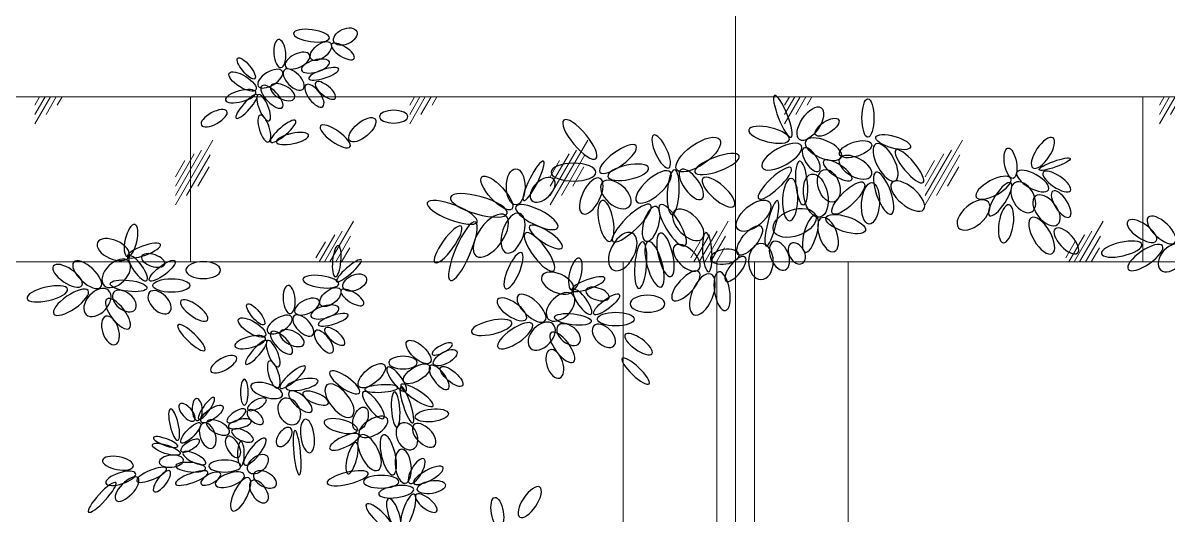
# Model space of a CAD drawing. Header units: millimetres. Extents: x 485872 to 486142, y -52344 to -52207.
# Drawn here: x 485939.709 to 485942.764, y -52335.494 to -52334.179 of the extents above; entities that cross this region are included whole.
import ezdxf

# ---------------------------------------------------------------- set-up
doc = ezdxf.new("R2010")
doc.units = ezdxf.units.MM
doc.header["$LTSCALE"] = 15
doc.linetypes.add('DASHDOTX2', pattern=[50.8, 25.4, -12.7, 0, -12.7])

# ---------------------------------------------------------------- blocks, each defined once
blk = doc.blocks.new('m4')
at = {"color": 116}
for centre, major_axis, ratio in [((1152935.21, 193995.72), (2.54, 1.16), 0.60828), ((1152929.78, 193992.49), (2.17, 1.76), 0.540694), ((1152913.2, 193988.64), (-1.89, 2.29), 0.318055), ((1152912.37, 193985.73), (-2.97, 1.84), 0.378486), ((1153038.59, 193976.35), (2.38, 3.55), 0.485521), ((1152938.99, 193975), (2.84, 2.39), 0.445277), ((1153013.67, 193969.46), (4.78, 3.36), 0.403503), ((1153048.64, 193970.67), (3.57, 1.15), 0.427525), ((1153083.08, 193967.54), (-0.56, 3.36), 0.38819), ((1153092.91, 193967.34), (3.45, 1.24), 0.180231), ((1152968.89, 193960.93), (-3.32, 3.59), 0.347589), ((1152894.52, 193943.63), (2.83, 2.19), 0.290128), ((1152896.55, 193940.34), (4.1, 0), 0.368132), ((1152937.31, 193940.99), (2.54, 1.16), 0.60828), ((1152931.88, 193937.76), (2.17, 1.76), 0.540694), ((1152915.3, 193933.92), (-1.89, 2.29), 0.318055), ((1152995.33, 193932.87), (4.1, 0), 0.368132), ((1152914.47, 193931), (-2.97, 1.84), 0.378486), ((1152951.49, 193925.55), (-2.57, 2.36), 0.439314), ((1152957.42, 193924.28), (2.57, 1.44), 0.440565), ((1152941.09, 193920.27), (2.84, 2.39), 0.445277), ((1152951.08, 193920.7), (2.87, 1.79), 0.453485)]:
    blk.add_ellipse(centre, major_axis=major_axis, ratio=ratio, dxfattribs=at)
at = {"color": 116, "extrusion": (0, 0, -1)}
for centre, major_axis, ratio in [((1152927.68, 193995.92), (-3.98, 0.54), 0.329118), ((1152920.64, 193991.95), (-0.26, 3.13), 0.42054), ((1152924.59, 193990.37), (2.68, 1.29), 0.508888), ((1152928.56, 193989.17), (3.1, 0.91), 0.409174), ((1152918.52, 193986.36), (2.67, 1.65), 0.480617), ((1152930.42, 193987.43), (3.32, 1.08), 0.270347), ((1153032.48, 193977.97), (-1.83, 4.63), 0.208689), ((1152917.2, 193975.27), (-0.93, 3), 0.360462), ((1152921.4, 193974.66), (2.77, 2.4), 0.257473), ((1153029.43, 193973.88), (-4.5, 1.08), 0.34686), ((1152923.48, 193973.04), (3.58, 0.78), 0.308968), ((1153005.43, 193970.15), (-1.69, 3.64), 0.329118), ((1153090.3, 193969.84), (2.23, 3.34), 0.399643), ((1152995.83, 193968.48), (4.02, 2.93), 0.322519), ((1153017.85, 193967.35), (4.92, 1.81), 0.306393), ((1152998.11, 193965.54), (4.53, 0.95), 0.34686), ((1152958.96, 193956.62), (-5.53, 2.15), 0.28625), ((1152964.9, 193958.17), (-6.3, 1.78), 0.302788), ((1153112.3, 193952.46), (-3.17, 2.17), 0.417809), ((1153116.66, 193952.7), (-2.98, 2.82), 0.437157), ((1152887.58, 193950.34), (0.83, 3.57), 0.360462), ((1153015.68, 193947.75), (-0.29, 4.36), 0.237905), ((1152883.63, 193948.33), (-3.51, 1.56), 0.540694), ((1152890.45, 193948.1), (3.7, 1.33), 0.264339), ((1152889.14, 193944.14), (-1.92, 2.71), 0.313033), ((1152933.31, 193945.77), (0.31, 3.48), 0.270347), ((1152873.47, 193942.51), (-3.17, 2.17), 0.417809), ((1152877.83, 193942.75), (-2.98, 2.82), 0.437157), ((1152884.3, 193943.04), (2.73, 2.7), 0.614425), ((1152936, 193943.63), (2.75, 2.43), 0.205978), ((1152929.78, 193941.19), (-3.98, 0.54), 0.329118), ((1152922.74, 193937.22), (-0.26, 3.13), 0.42054), ((1152926.7, 193935.65), (2.68, 1.29), 0.508888), ((1152930.66, 193934.45), (3.1, 0.91), 0.409174), ((1152932.53, 193932.71), (3.32, 1.08), 0.270347), ((1152920.62, 193931.64), (2.67, 1.65), 0.480617), ((1152956.76, 193926.22), (2.23, 1.16), 0.329118), ((1152919.3, 193920.54), (-0.93, 3), 0.360462), ((1152923.5, 193919.94), (2.77, 2.4), 0.257473), ((1152912.76, 193916.59), (0, 2.88), 0.294924), ((1152917.73, 193916.98), (-3.5, 1.08), 0.411957), ((1152925.58, 193918.32), (3.58, 0.78), 0.308968), ((1152943.22, 193917.42), (3.7, 0.22), 0.222639)]:
    blk.add_ellipse(centre, major_axis=major_axis, ratio=ratio, dxfattribs=at)
for centre, major_axis, ratio in [((1152934.67, 193992.42), (-2.5, 1.59), 0.381666), ((1152923.74, 193986.15), (-2.08, 2.12), 0.508888), ((1152918.9, 193982.32), (-2.3, 2.39), 0.398406), ((1152921.27, 193983.36), (-2.64, 1.35), 0.508888), ((1152928.34, 193982.57), (-1.87, 2.41), 0.432555), ((1152930.77, 193983.75), (-2.15, 1.78), 0.40552), ((1152911.96, 193982.46), (3.38, 0.88), 0.351451), ((1152913.28, 193980.18), (2.31, 2.62), 0.243312), ((1152917.06, 193979.9), (-1.21, 2.9), 0.330424), ((1152906.05, 193977.57), (2.84, 1.54), 0.409174), ((1152945.95, 193977.91), (3.16, 0), 0.447471), ((1152932.96, 193973.52), (-3.29, 2.33), 0.321494), ((1153032.24, 193969.01), (4.35, 2.42), 0.398406), ((1153041.49, 193970.67), (-4.01, 1.72), 0.454183), ((1153055.32, 193967.75), (-2.16, 4.09), 0.428474), ((1153038.78, 193968.34), (-1.69, 2.55), 0.432555), ((1153060.61, 193966.86), (-3.03, 3.61), 0.28036), ((1153036.63, 193963.14), (-0.42, 4.87), 0.270347), ((1153044.66, 193965.95), (-3.14, 2.06), 0.35208), ((1153048.6, 193966.65), (-3.53, 1.91), 0.517185), ((1153003.75, 193962.27), (3.74, 3.28), 0.398406), ((1153008.11, 193961.13), (0.28, 4.97), 0.265604), ((1153012.12, 193962.84), (-2.35, 3.26), 0.423152), ((1153018.17, 193961.11), (-3.46, 3.07), 0.367264), ((1153030.7, 193963.09), (3.61, 3.42), 0.265604), ((1153054.87, 193960.88), (-1.71, 4.67), 0.322519), ((1153079.29, 193962.1), (3.84, 2.08), 0.389299), ((1153088.02, 193963.58), (-3.5, 1.97), 0.399643), ((1153093.37, 193963.48), (-3.03, 2.07), 0.360462), ((1152995.36, 193960.6), (-3.04, 2.62), 0.587711), ((1153034.12, 193959.47), (0.2, 4.71), 0.360462), ((1153060.23, 193960.23), (-3.53, 2.99), 0.448878), ((1153080.78, 193959.55), (2.36, 3.67), 0.302788), ((1153085.91, 193959.98), (-1.89, 3.24), 0.628714), ((1153030.03, 193954.17), (1.24, 5.09), 0.180231), ((1153074.87, 193956.03), (3.33, 2.82), 0.540694), ((1153091.07, 193957.07), (-2.49, 3.15), 0.564202), ((1153094.34, 193958.45), (-1.84, 2.86), 0.415918), ((1152998.87, 193954.23), (4.2, 4.07), 0.274382), ((1153003.19, 193954.04), (1.14, 3.85), 0.423152), ((1153007.97, 193953.74), (-2.75, 4.56), 0.30137), ((1153011.45, 193953.83), (-3.07, 3.1), 0.540694), ((1153082.1, 193954.07), (0.65, 4.23), 0.375175), ((1152961.34, 193947.97), (2.78, 6.5), 0.240308), ((1152967.56, 193951.44), (3.26, 4.54), 0.490004), ((1153038.59, 193951.86), (1.16, 4.12), 0.331037), ((1153042.54, 193951.66), (-1.39, 3.77), 0.493677), ((1153090.02, 193951.43), (-2.34, 3.99), 0.428474), ((1152958.05, 193949.47), (2.91, 4.04), 0.265604), ((1152996.89, 193947.9), (2.14, 4.1), 0.571299), ((1153006.39, 193947.17), (-1.17, 4.84), 0.322519), ((1153095.49, 193950.27), (-2.49, 2.69), 0.437704), ((1153000.88, 193944.87), (0.42, 5.22), 0.252324), ((1153003.97, 193945.05), (-1.4, 5.05), 0.324416), ((1153011.08, 193946.52), (-2.69, 2.61), 0.528119), ((1153027.61, 193945.67), (0, 4.02), 0.681744), ((1153031.72, 193946.96), (-1.32, 3.14), 0.582286), ((1153035.56, 193947.48), (-1.25, 2.2), 0.671206), ((1153107.8, 193948.44), (4.51, 1.03), 0.326457), ((1153113.05, 193946.57), (3.81, 2.62), 0.34686), ((1153118.93, 193946.5), (2.49, 2.69), 0.643683), ((1152892.49, 193945.92), (-2.57, 0.85), 0.488369), ((1153021.93, 193944.03), (2.14, 2.65), 0.38819), ((1152903.63, 193943.76), (-3.84, 0), 0.49154), ((1153010.92, 193940.25), (2.9, 3.14), 0.397244), ((1153014.58, 193938.34), (1.9, 4.5), 0.482762), ((1153018.97, 193939.09), (-0.72, 4.31), 0.389299), ((1152868.97, 193938.49), (4.51, 1.03), 0.326457), ((1152874.22, 193936.62), (3.81, 2.62), 0.34686), ((1152880.1, 193936.55), (2.49, 2.69), 0.643683), ((1152886.09, 193936.9), (-2.37, 1.93), 0.617936), ((1152893.92, 193936.61), (-2.22, 2.22), 0.600771), ((1152936.77, 193937.69), (-2.5, 1.59), 0.381666), ((1152884.68, 193934.06), (-2.48, 3.27), 0.39114), ((1152901.62, 193934.78), (-2.97, 2.14), 0.360462), ((1153002.4, 193936.29), (-3.84, 0), 0.49154), ((1152925.85, 193931.43), (-2.08, 2.12), 0.508888), ((1152883.01, 193930.36), (-1.06, 3.14), 0.540694), ((1152900.99, 193928.76), (-2.97, 2.83), 0.253091), ((1152967.74, 193931.02), (4.51, 1.03), 0.326457), ((1152914.06, 193927.74), (3.38, 0.88), 0.351451), ((1152921.01, 193927.6), (-2.3, 2.39), 0.398406), ((1152923.37, 193928.64), (-2.64, 1.35), 0.508888), ((1152930.45, 193927.85), (-1.87, 2.41), 0.432555), ((1152932.87, 193929.02), (-2.15, 1.78), 0.40552), ((1152915.39, 193925.45), (2.31, 2.62), 0.243312), ((1152919.16, 193925.17), (-1.21, 2.9), 0.330424), ((1152908.15, 193922.84), (2.84, 1.54), 0.409174), ((1152948.05, 193923.18), (3.16, 0), 0.447471), ((1152935.06, 193918.8), (-3.29, 2.33), 0.321494), ((1152946.63, 193919.47), (-2.05, 2.69), 0.313951), ((1152956.05, 193919.9), (-1.99, 2.6), 0.396509), ((1152933.92, 193914.72), (-2.79, 3.5), 0.474756), ((1152951.15, 193915.91), (-3.57, 2.32), 0.249551)]:
    blk.add_ellipse(centre, major_axis=major_axis, ratio=ratio, start_param=3.141593, end_param=9.424778, dxfattribs=at)
at = {"color": 60}
for centre, major_axis, ratio in [((1153051.39, 193977.62), (0, 4.28), 0.308968), ((1153042.31, 193975.55), (2.56, 1.66), 0.432555), ((1152973.09, 193962.31), (0, 4.02), 0.517185), ((1152993.29, 193936.16), (2.83, 2.19), 0.290128)]:
    blk.add_ellipse(centre, major_axis=major_axis, ratio=ratio, dxfattribs=at)
at = {"color": 60, "extrusion": (0, 0, -1)}
for centre, major_axis, ratio in [((1152987.35, 193972.85), (-3.58, 4.29), 0.30414), ((1152977.06, 193963.62), (2.2, 4.37), 0.193105), ((1152985.95, 193965.55), (-4.98, 0), 0.398406), ((1152979.07, 193961.64), (2.43, 2.38), 0.582286), ((1152986.36, 193942.87), (0.83, 3.57), 0.360462), ((1152982.4, 193940.86), (-3.51, 1.56), 0.540694), ((1152989.23, 193940.63), (3.7, 1.33), 0.264339), ((1152983.07, 193935.58), (2.73, 2.7), 0.614425), ((1152987.91, 193936.67), (-1.92, 2.71), 0.313033), ((1152972.24, 193935.04), (-3.17, 2.17), 0.417809), ((1152976.61, 193935.28), (-2.98, 2.82), 0.437157)]:
    blk.add_ellipse(centre, major_axis=major_axis, ratio=ratio, dxfattribs=at)
at = {"color": 116}
for centre, major_axis, ratio in [((1153057.02, 193972.24), (-3.86, 1.1), 0.329118), ((1153039.79, 193960.34), (-0.93, 4.8), 0.540694), ((1153042.7, 193962.53), (-1.18, 3.56), 0.628714), ((1153047.01, 193959.8), (3.49, 3.42), 0.328278), ((1153051.95, 193958.61), (0.32, 4.62), 0.428474), ((1153025.97, 193955.87), (3.54, 2.98), 0.510088), ((1153035.08, 193954.26), (4.67, 1.72), 0.588123), ((1153046.43, 193954), (-4.4, 1.43), 0.367264), ((1153025.08, 193950.39), (2.53, 3.12), 0.423152), ((1153019.57, 193946.74), (3.11, 0.48), 0.540694), ((1152887.04, 193940.27), (-4.07, 0.48), 0.299107), ((1152958.84, 193920.1), (-2.41, 2.05), 0.372892)]:
    blk.add_ellipse(centre, major_axis=major_axis, ratio=ratio, start_param=3.141593, end_param=9.424778, dxfattribs=at)
at = {"color": 60, "extrusion": (0, 0, -1)}
for centre, major_axis, ratio in [((1152989.89, 193960.26), (1.92, 3.92), 0.454183), ((1152977.78, 193955.55), (-4.69, 2.33), 0.324416), ((1152993.16, 193954.71), (-0.84, 4.55), 0.34686), ((1152972.49, 193952), (1.49, 4.38), 0.510088), ((1152978.39, 193947.82), (-3.14, 4.19), 0.306393), ((1152979.79, 193951.13), (-3.65, 2.39), 0.302788), ((1152972.61, 193943.63), (1.75, 4), 0.302788), ((1152991.26, 193938.45), (-2.57, 0.85), 0.488369), ((1152972.99, 193929.16), (3.81, 2.62), 0.34686), ((1152978.87, 193929.09), (2.49, 2.69), 0.643683), ((1152984.86, 193929.43), (-2.37, 1.93), 0.617936), ((1152992.69, 193929.15), (-2.22, 2.22), 0.600771), ((1152983.45, 193926.59), (-2.48, 3.27), 0.39114), ((1153000.4, 193927.31), (-2.97, 2.14), 0.360462), ((1152981.78, 193922.89), (-1.06, 3.14), 0.540694), ((1152999.76, 193921.29), (-2.97, 2.83), 0.253091)]:
    blk.add_ellipse(centre, major_axis=major_axis, ratio=ratio, start_param=3.141593, end_param=9.424778, dxfattribs=at)
at = {"color": 60}
blk.add_ellipse((1152985.81, 193932.8), major_axis=(-4.07, 0.48), ratio=0.299107, start_param=3.141593, end_param=9.424778, dxfattribs=at)
at = {"color": 99, "extrusion": (0, 0, -1)}
for centre, major_axis, ratio in [((1152925.23, 193914.51), (-2.48, 2.21), 0.398406), ((1152928.62, 193915.29), (-2.83, 1.16), 0.370761), ((1152941.45, 193913.74), (-2.25, 2.95), 0.318055), ((1152946.4, 193912.76), (-0.25, 3.92), 0.240308), ((1152948.9, 193913.84), (-1.32, 4.05), 0.194095), ((1152922.75, 193912.32), (-1.51, 2.75), 0.750963), ((1152915.19, 193911.07), (-1.67, 1.41), 0.519066), ((1152941.47, 193908.87), (3.1, 1.83), 0.49154), ((1152904.63, 193906.94), (-0.97, 2.8), 0.572499), ((1152906.91, 193908.75), (-2.49, 1.27), 0.473107), ((1152921.62, 193906.64), (1.39, 2.01), 0.540694), ((1152926.81, 193906.85), (-0.52, 3.72), 0.402377), ((1152948.91, 193906.8), (-1.33, 2.87), 0.708495), ((1152952.73, 193907.01), (-2.31, 2.32), 0.540694), ((1152910.24, 193904.44), (-1.27, 2.29), 0.504647), ((1152912.35, 193906.98), (-2.37, 1.12), 0.432555), ((1152924.5, 193903.15), (-0.48, 4.95), 0.151774), ((1152935, 193905.56), (3.25, 1.55), 0.327693), ((1152936.7, 193901.92), (0.92, 3.48), 0.294924), ((1152896.54, 193901.27), (2.69, 0.26), 0.488369), ((1152908.43, 193900.17), (3.58, 0), 0.369254), ((1152885.28, 193897.45), (3.32, 1.08), 0.351451), ((1152892.14, 193898.22), (3.29, 1.4), 0.290128), ((1152894.45, 193896.78), (1.75, 2.29), 0.360462), ((1152901.06, 193897.5), (3.61, 1.3), 0.270347), ((1152905.3, 193897.37), (2.15, 1.16), 0.424831), ((1152909.55, 193897.13), (3.21, 1.12), 0.415918), ((1152917.37, 193897.2), (-2.46, 1.33), 0.574487), ((1152935.74, 193897.47), (4.56, 1.1), 0.276634), ((1152881.16, 193893.21), (3.02, 3.27), 0.212037), ((1152886.69, 193895.05), (2.42, 2.52), 0.432555), ((1152911.95, 193893.9), (1.83, 3.67), 0.368132), ((1152916.02, 193894.5), (-1.62, 2.38), 0.557078), ((1152943.17, 193896.68), (3.93, 0), 0.360462), ((1152946.53, 193894.45), (3.89, 0.53), 0.330424), ((1152953.2, 193891.93), (-2.3, 1.84), 0.400514)]:
    blk.add_ellipse(centre, major_axis=major_axis, ratio=ratio, start_param=3.141593, end_param=9.424778, dxfattribs=at)
for centre, major_axis, ratio in [((1152900.02, 193912.13), (-1.61, 1.84), 0.463452), ((1152902.29, 193912.73), (-0.11, 2.44), 0.463452), ((1152904.35, 193912.99), (1.71, 2.43), 0.254444), ((1152915.57, 193913.91), (2.05, 1.16), 0.400514), ((1152897.16, 193909.4), (-0.81, 3.49), 0.263753), ((1152911, 193911.37), (2.03, 1.35), 0.38621), ((1152911.76, 193909.56), (2.54, 0.63), 0.360463), ((1152934.23, 193909.08), (-3.7, 0.94), 0.370761), ((1152895.25, 193905.52), (-2.71, 0.98), 0.262154), ((1152915.11, 193903.38), (2.34, 2.93), 0.301783), ((1152940.59, 193903.16), (-1.93, 3.91), 0.45959), ((1152944.77, 193902.68), (-1.06, 4.46), 0.334715), ((1152901.66, 193901.95), (-2.51, 1.23), 0.337934), ((1152912, 193902.88), (0, 2.71), 0.279068), ((1152948.09, 193900.13), (-0.44, 3.79), 0.463452), ((1152884.67, 193900.81), (-3.43, 0.65), 0.40552), ((1152951.07, 193899.07), (1.59, 2.73), 0.372892), ((1152900.86, 193899.92), (-3.3, 0.3), 0.313033), ((1152953.69, 193898.1), (3.26, 1.76), 0.318055), ((1152949.18, 193890.08), (1.29, 3.83), 0.292267), ((1152976.21, 193892.15), (2.23, 3.34), 0.399643), ((1152942.87, 193888.8), (-2.97, 2.89), 0.284576), ((1152945.97, 193889.44), (-1.14, 3.53), 0.318055)]:
    blk.add_ellipse(centre, major_axis=major_axis, ratio=ratio, dxfattribs=at)
at = {"color": 99}
for centre, major_axis, ratio in [((1152905.56, 193911.75), (2.41, 1.74), 0.381666), ((1152938.59, 193910.69), (0.97, 2.55), 0.562321), ((1152954.43, 193911.44), (3.69, 0.4), 0.381666), ((1152900.85, 193907.56), (2.13, 2.19), 0.308968), ((1152900.71, 193904.72), (1.98, 1.27), 0.400514), ((1152895.4, 193903.9), (-3.07, 1), 0.292267), ((1152915.79, 193900.61), (2.02, 1.8), 0.627902), ((1152954.34, 193895.49), (3.12, 0.52), 0.447471), ((1152969, 193889.85), (-0.56, 3.36), 0.38819)]:
    blk.add_ellipse(centre, major_axis=major_axis, ratio=ratio, dxfattribs=at)

msp = doc.modelspace()

# ---------------------------------------------------------------- hatches: boundary and pattern name
at = {"linetype": 'Continuous', "lineweight": 13}
h = msp.add_hatch(dxfattribs=at)
h.set_pattern_fill('GLASS', color=4, scale=0.5, pattern_type=2)
h.set_pattern_definition([(60, (485541.3748, -52290.91164), (-0.374989, 0.2165), [0.14, -0.36]), (60, (485541.4348, -52290.88664), (-0.374989, 0.2165), [0.06, -0.44]), (60, (485541.3748, -52290.88664), (-0.374989, 0.2165), [0.1, -0.4]), (60, (485541.4048, -52290.91164), (-0.374989, 0.2165), [0.125, -0.375]), (60, (485541.3748, -52290.93664), (-0.374989, 0.2165), [0.2, -0.3]), (60, (485541.3748, -52290.86164), (-0.374989, 0.2165), [0.05, -0.45])])
h.paths.add_polyline_path([(485947.1102, -52334.3766), (485933.3102, -52334.3766), (485930.8702, -52334.8175), (485947.1102, -52334.8175)])
h = msp.add_hatch(dxfattribs=at)
h.set_pattern_fill('ANSI31', color=4, scale=0.8, angle=45)
h.set_pattern_definition([(90, (485541.3748, -52290.9366), (-2.54, 2e-16), [])])
h.paths.add_polyline_path([(485947.1102, -52334.3766), (485933.3102, -52334.3766), (485930.8702, -52334.8175), (485947.1102, -52334.8175)])

# ---------------------------------------------------------------- linework, layer by layer
at = {"color": 6, "linetype": 'DASHDOTX2', "lineweight": 13}
msp.add_line((485941.6102, -52330.8766), (485941.6102, -52342.3766), dxfattribs=at)
at = {"linetype": 'Continuous', "lineweight": 13}
for p, q in [((485941.3102, -52336.7766), (485941.3102, -52334.8175)), ((485941.9102, -52336.7766), (485941.9102, -52334.8175))]:
    msp.add_line(p, q, dxfattribs=at)
at = {"color": 153, "linetype": 'Continuous', "lineweight": 13}
msp.add_lwpolyline([(485947.1102, -52334.3766), (485933.3102, -52334.3766), (485930.8702, -52334.8175), (485947.1102, -52334.8175)], close=True, dxfattribs=at)
at = {"linetype": 'Continuous', "lineweight": 13}
for points in [[(485941.5602, -52334.8175), (485941.5602, -52339.2766)], [(485941.6602, -52334.8175), (485941.6602, -52339.2766)]]:
    msp.add_lwpolyline(points, dxfattribs=at)

# ---------------------------------------------------------------- block references
at = {"xscale": 0.012, "yscale": 0.012, "zscale": 0.012}
msp.add_blockref('m4', (472105.3465, -54662.1646), dxfattribs=at)

doc.saveas('drawing.dxf')
